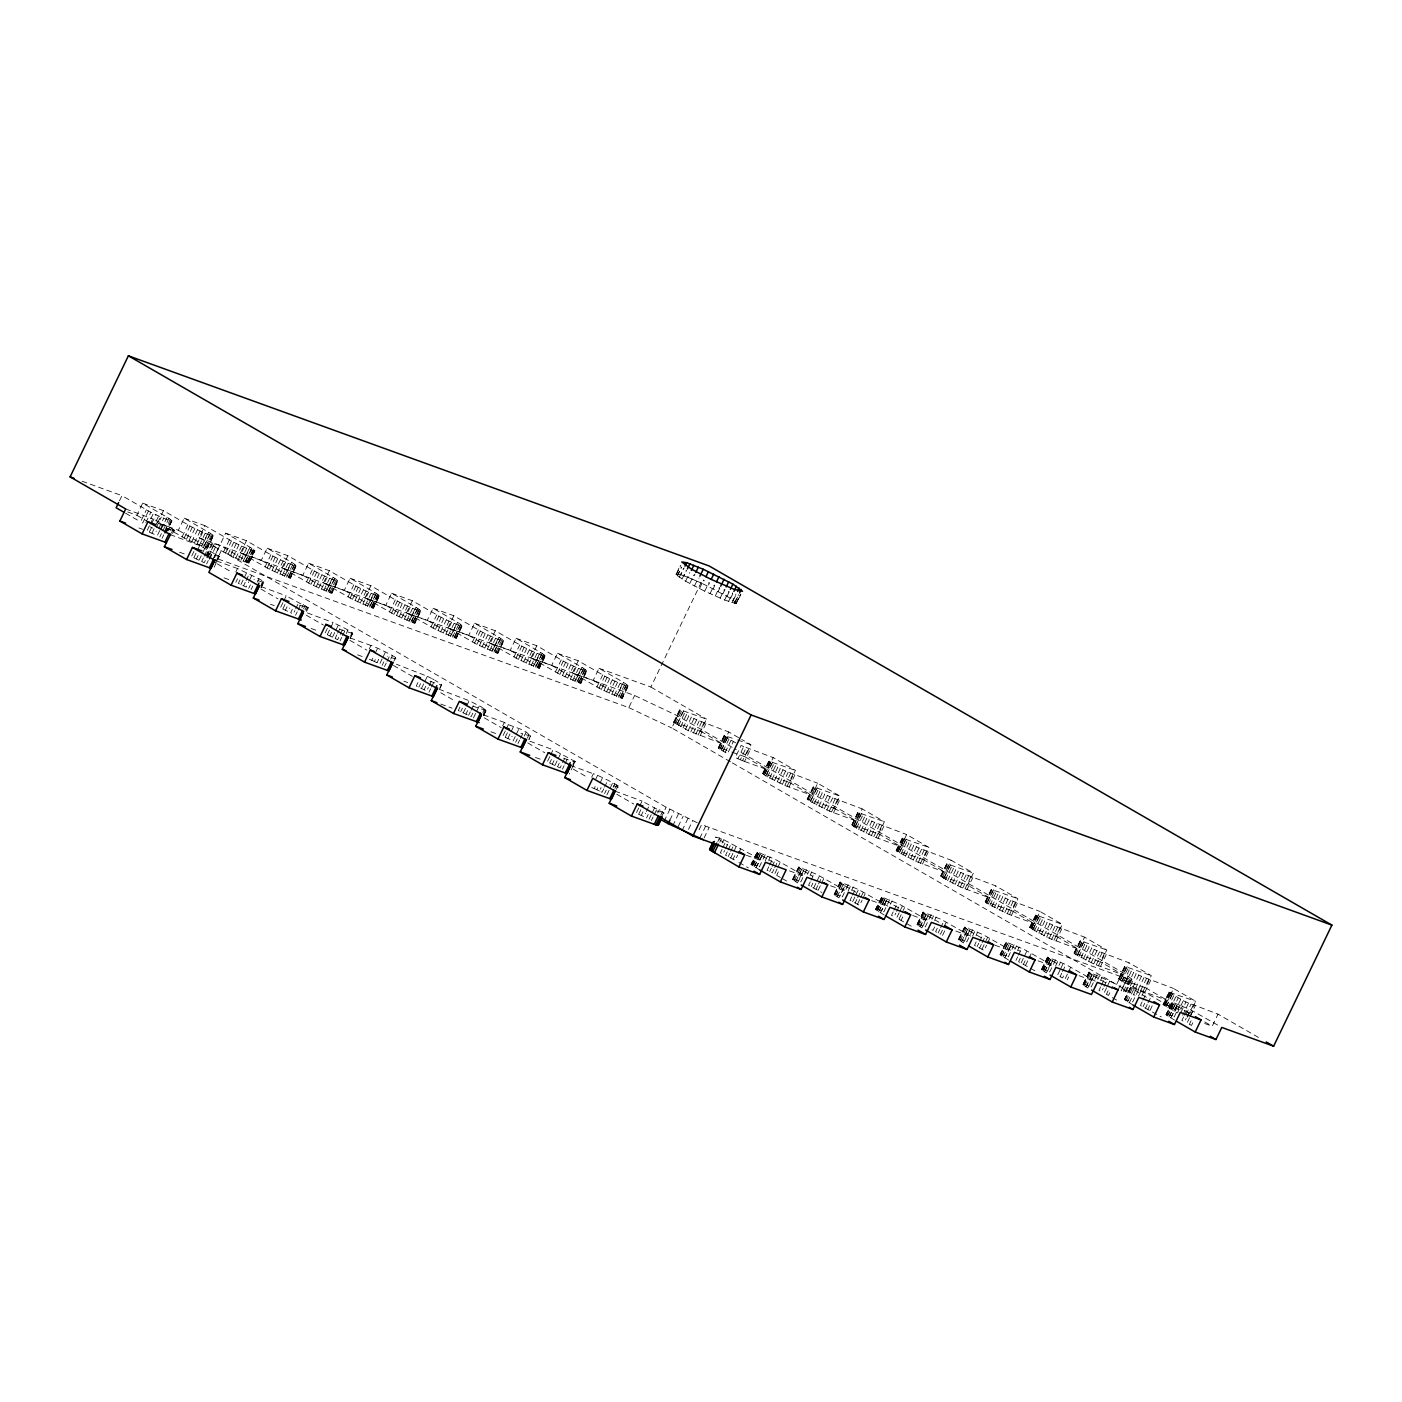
<?xml version="1.0" encoding="UTF-8"?>
<svg xmlns="http://www.w3.org/2000/svg" width="1402" height="1402" viewBox="0 0 1402 1402"><rect width="100%" height="100%" fill="white"/><g stroke="black" fill="none" stroke-linecap="round" stroke-linejoin="round"><path stroke-width="0.75" stroke-dasharray="5 3.75" d="M119.45 500.829L121.956 495.642L146.421 509.75C147.648 511.274 183.89 528.063 167.153 517.268L142.689 503.16L136.87 515.27L127.442 511.853M148.507 510.924L142.689 523.034L140.586 521.859L146.421 509.75M145.861 522.56L150.855 512.186M150.873 518.652L153.361 513.465M149.401 525.803L146.912 530.99L154.606 534.477L156.27 531.025M150.242 524.068L152.73 518.88L155.201 519.949L174.181 530.079L173.165 534.407M151.837 523.402L155.99 514.762M149.366 532.059L151.872 526.854M156.148 521.193L158.636 516.006M151.959 533.233L154.465 528.046M155.289 526.311L157.795 521.123M157.602 522.771L163.438 510.661L187.903 524.769C189.13 526.293 225.371 543.082 208.653 532.269L184.188 518.162L178.352 530.271L157.602 522.771L186.501 539.297L206.444 547.937L207.636 547.954L213.454 535.844M156.235 527.573L161.23 517.18M158.706 528.624L163.701 518.249M159.723 530.587L157.234 535.774L159.758 537.054L161.423 533.601M160.564 528.852L163.053 523.665M160.95 529.553L167.153 517.268M163.105 530.429L168.941 518.319M164.507 531.34L170.343 519.231M162.089 538.315L163.754 534.845M164.595 533.128L167.925 526.206M164.963 532.935L171.324 519.967M165.786 533.058L171.885 520.51M166.155 532.953L171.973 520.843M168.345 530.832L170.01 527.38M171.517 532.795L173.182 529.343M172.516 533.531L174.181 530.079M182.085 536.878L187.903 524.769M184.17 538.053L189.989 525.943M186.501 539.297L192.337 527.187M189.025 540.594L194.86 528.484M191.653 541.873L197.472 529.763M194.3 543.135L200.136 531.025M697.267 822.764L666.125 807.237L199.102 537.772L204.92 525.68L229.385 539.788C230.611 541.295 266.853 558.101 250.134 547.288L225.669 533.181L213.963 557.488M196.893 544.309L202.712 532.199M193.897 551.442L191.391 556.647L204.236 562.71L205.901 559.258M199.347 545.378L205.183 533.268M193.844 557.698L196.35 552.511M197.174 550.793L199.68 545.588L219.22 556.279L213.49 568.704M201.59 546.289L207.426 534.18M207.636 547.954L202.817 544.379L208.653 532.269M196.438 558.89L198.103 555.42M203.57 547.043L209.389 534.933M204.587 545.448L210.423 533.338M199.084 560.134L201.59 554.947M202.414 553.212L204.92 548.024M205.2 547.604L211.825 534.25M206.444 547.937L212.263 535.827M206.988 547.095L212.824 534.986M207.268 548.059L213.367 535.529M201.713 561.431L203.378 557.961M204.219 556.243L207.549 549.321M205.814 555.946L211.842 543.433L216.819 544.379L634.633 695.497L677.604 715.844L736.295 749.684M206.97 555.49L212.806 543.38M206.742 557.523L210.072 550.6M207.619 557.803L213.454 545.711L211.842 543.433M208.635 555.805L214.471 543.696M206.585 563.972L208.25 560.502M209.073 558.767L212.403 551.862M209.599 559.223L216.819 544.379M212.245 560.905L218.064 548.795L213.454 545.711M214.594 557.54L216.258 554.088M216.995 559.188L218.659 555.735M215.47 562.815L221.288 550.706L218.064 548.795M217.275 560.169L219.22 556.279M229.385 539.788L223.566 551.897L238.375 559.328L249.118 562.973L254.936 550.863M225.652 553.054L231.47 540.944M227.983 554.316L233.819 542.206M230.506 555.595L236.342 543.485M233.135 556.892L238.953 544.782M235.781 558.136L241.617 546.044M240.583 552.791L246.401 540.681L270.866 554.789C272.111 556.314 308.335 573.103 291.616 562.307L267.151 548.182L261.315 560.292L240.583 552.791L269.464 569.317L289.408 577.957L290.6 577.975L296.33 565.549M238.375 559.328L244.211 547.218M240.829 560.379L246.664 548.27M235.816 571.981L237.481 568.511L260.754 579.745L263.786 582.251L261.298 587.438M243.089 561.308L248.908 549.198M249.118 562.973L244.298 559.398L250.134 547.288M245.052 562.062L250.87 549.952M246.069 560.45L251.904 548.34M235.869 582.286L237.534 578.833M246.682 562.605L252.518 550.495M247.488 561.361L253.306 549.251M247.926 562.956L253.762 550.846M240.005 579.902L238.34 583.355L246.191 587.087L248.697 581.883M248.469 562.097L254.305 549.987M248.75 563.078L254.849 550.53M240.934 584.529L243.422 579.341M244.263 577.624L246.752 572.419M243.58 585.791L245.245 582.321M246.069 580.603L249.398 573.681M249.521 580.165L252.027 574.978M248.715 588.367L250.38 584.914M251.063 589.611L252.728 586.159M257.32 582.145L258.984 578.675M265.048 566.899L270.866 554.789M267.134 568.073L272.952 555.963M260.93 585.703L262.595 582.233L263.786 582.251M261.491 584.844L263.155 581.392M269.464 569.317L275.3 557.207M260.93 587.543L263.699 581.918M271.988 570.614L277.824 558.504M274.617 571.893L280.453 559.801M277.263 573.155L283.099 561.045M282.065 567.81L287.883 555.7L312.348 569.808C313.592 571.333 349.817 588.121 333.098 577.309L308.633 563.201L302.797 575.311L282.065 567.81L310.964 584.336L330.89 592.976L332.081 592.993L337.917 580.884M279.857 574.329L285.693 562.22M282.31 575.398L288.146 563.289M284.571 576.327L290.389 564.217M290.6 577.975L285.78 574.399L291.616 562.307M286.534 577.063L293.386 563.359M288.164 577.624L293.999 565.514M288.97 576.38L294.788 564.27M289.408 577.957L295.787 565.006M290.232 578.08L296.05 565.97M282.853 602.755L280.365 607.942L288.058 611.447L289.723 607.977M283.695 601.02L286.183 595.832L308.282 607.907L296.611 604.244M282.818 609.011L285.307 603.824M285.412 610.185L287.077 606.733M292.352 609.274L290.687 612.727L293.211 614.023L294.876 610.571M306.53 581.918L312.348 569.808M295.699 608.836L299.029 601.914M308.615 583.092L314.451 570.982M295.542 615.268L297.206 611.815M298.048 610.08L301.377 603.158M310.964 584.336L316.782 572.226M301.798 607.785L303.463 604.332M313.47 585.615L319.305 573.523M303.568 608.854L305.233 605.384M304.97 609.765L306.635 606.295M316.098 586.912L321.934 574.802M305.969 610.501L307.634 607.031M306.617 611.36L308.177 607.574M318.745 588.174L324.581 576.064M323.547 582.811L329.365 570.702L353.83 584.809C355.074 586.334 391.298 603.123 374.579 592.327L350.114 578.22L344.279 590.33L323.547 582.811L352.445 599.337L372.371 607.995L373.563 607.995L379.399 595.903M321.338 589.348L327.174 577.238M323.809 590.417L329.628 578.307M326.053 591.329L331.871 579.219M332.081 592.993L327.262 589.418L333.098 577.309M328.015 592.082L333.851 579.972M329.049 590.47L334.868 578.36M329.645 592.625L336.27 579.271M330.89 592.976L337.269 580.007M331.713 593.099L337.812 580.551M327.332 628.411L324.843 633.599L337.689 639.68L339.354 636.21M327.297 634.668L329.803 629.48M330.627 627.745L333.133 622.558L345.856 628.815L352.656 633.231L350.255 638.751M348.011 596.919L353.83 584.809M329.891 635.842L331.555 632.39M350.097 598.093L355.933 585.983M332.537 637.086L335.043 631.899M335.867 630.181L338.373 624.994M352.445 599.337L358.264 587.245M335.166 638.383L336.83 634.931M337.654 633.196L340.984 626.273M354.969 600.634L360.787 588.525M340.178 634.493L343.508 627.57M357.58 601.931L363.416 589.821M340.02 640.924L341.685 637.472M342.526 635.737L345.856 628.815M360.226 603.175L366.062 591.066M346.276 633.441L347.941 629.989M365.028 597.83L370.864 585.721L395.329 599.828C396.556 601.353 432.78 618.142 416.061 607.329L391.596 593.221L385.778 605.331L365.028 597.83L393.927 614.356L413.87 622.996L415.045 623.014L420.88 610.904M362.82 604.35L368.656 592.24M350.447 636.158L352.112 632.688M365.291 605.419L371.109 593.309M350.167 638.418L352.656 633.231M367.534 606.347L373.353 594.238M373.563 607.995L368.761 604.437L374.579 592.327M369.497 607.084L375.333 594.991M370.531 605.489L376.349 593.379M371.127 607.644L376.963 595.535M371.933 606.4L377.751 594.29M372.371 607.995L378.207 595.885M372.932 607.136L378.75 595.026M373.195 608.1L379.294 595.57M369.269 648.933L370.934 645.481C374.422 646.024 415.693 666.476 387.478 656.241M389.493 611.938L395.329 599.828M391.579 613.112L397.414 601.002M369.322 659.255L371.775 660.324L374.281 655.137M375.105 653.402L377.611 648.215M393.927 614.356L399.745 602.247M371.775 660.324L374.369 661.499L376.034 658.029M396.451 615.653L402.269 603.543M382.15 658.852L379.644 664.04L377.015 662.743L378.68 659.29M399.062 616.933L404.898 604.823M382.974 657.117L385.48 651.93M401.726 618.194L407.544 606.085M406.51 612.832L412.346 600.739L436.811 614.847C438.037 616.354 474.279 633.161 457.543 622.348L433.078 608.24L427.26 620.35L406.51 612.832L435.409 629.375L455.352 638.015L456.526 638.033L462.274 625.59M382.168 665.337L383.833 661.867M404.302 619.369L410.138 607.259M384.516 666.581L386.181 663.111M387.005 661.393L390.334 654.471M406.773 620.438L412.591 608.328M390.755 659.098L392.42 655.645M409.016 621.349L414.852 609.239M415.045 623.014L410.243 619.439L416.061 607.329M410.979 622.102L416.815 609.993M412.013 620.508L417.831 608.398M393.944 661.061L395.609 657.608M412.626 622.663L418.444 610.553M413.415 621.401L419.233 609.309M413.87 622.996L420.232 610.045M414.677 623.119L420.793 610.571M430.975 626.957L436.811 614.847M433.06 628.114L438.896 616.004M435.409 629.375L441.227 617.266M437.932 630.655L443.751 618.545M440.561 631.952L446.379 619.842M417.936 682.511L416.271 685.964L426.646 690.976L428.311 687.523M443.207 633.196L449.026 621.086M418.865 687.155L420.53 683.685M447.992 627.851L453.827 615.741L478.292 629.848C479.519 631.373 515.761 648.162 499.024 637.367L474.559 623.242L468.741 635.351L447.992 627.851L476.89 644.377L496.834 653.017L498.025 653.034L503.844 640.924M445.801 634.387L451.619 622.278M421.511 688.4L424 683.212M424.841 681.477L427.33 676.29L396.398 664.25M448.254 635.439L454.073 623.329M424.123 689.696L425.787 686.226M450.498 636.368L456.333 624.258M456.526 638.033L451.724 634.458L457.543 622.348M429.152 685.788L432.482 678.866L427.33 676.29M452.478 637.121L459.313 623.399M454.108 637.665L459.926 625.555M454.896 636.42L460.732 624.311M428.994 692.237L430.659 688.768M431.483 687.05L434.813 680.128L432.482 678.866M455.352 638.015L461.714 625.047M456.158 638.138L461.994 626.028M439.685 688.435L441.63 684.544L434.813 680.128M440.053 688.329L441.63 684.544M472.456 641.958L478.292 629.848M474.542 643.132L480.378 631.023M476.89 644.377L482.726 632.267M479.414 645.674L485.232 633.564M482.043 646.953L487.861 634.861M484.689 648.215L490.507 636.105M489.473 642.87L495.309 630.76L519.774 644.867C521.001 646.392 557.242 663.181 540.506 652.368L516.041 638.26L510.223 650.37L489.473 642.87L518.372 659.396L538.315 668.035L539.507 668.053L545.325 655.943M487.283 649.389L493.101 637.279M459.961 707.099L458.296 710.551L471.142 716.632L472.807 713.18M489.736 650.458L495.554 638.348M460.75 711.62L462.415 708.168M491.979 651.369L497.815 639.277M498.025 653.034L493.206 649.459L499.024 637.367M463.343 712.794L465.832 707.607M466.673 705.889L469.162 700.702L481.394 706.941L486.196 710.516L483.708 715.703M493.96 652.123L499.778 640.013M494.976 650.528L500.812 638.418M465.99 714.056L467.655 710.604M495.589 652.684L502.214 639.33M496.834 653.017L503.195 640.066M497.64 653.139L503.756 640.609M468.618 715.353L470.283 711.883M471.107 710.148L474.437 703.243M473.473 717.877L475.979 712.689M476.803 710.972L479.309 705.784M482.901 712.374L484.566 708.921M483.357 713.968L485.565 709.657M483.339 715.809L486.108 710.183M513.938 656.977L519.774 644.867M516.041 658.134L521.859 646.042M518.372 659.396L524.208 647.286M520.896 660.675L526.714 648.565M523.524 661.972L529.343 649.862M526.171 663.234L531.989 651.124M530.955 657.871L536.791 645.761L561.256 659.869C562.482 661.393 598.724 678.182 582.005 667.387L557.54 653.279L551.705 665.372L530.955 657.871L559.854 674.397L579.797 683.054L580.989 683.054L586.807 670.962M528.764 664.408L534.583 652.298M531.218 665.459L537.054 653.367M502.722 725.885L504.387 722.433C510.416 727.27 533.321 729.794 529.027 739.625M533.461 666.388L539.297 654.278M539.507 668.053L534.688 664.478L540.506 652.368M535.441 667.142L541.26 655.032M536.458 665.529L542.294 653.42M505.263 731.02L502.775 736.208L510.468 739.713L512.133 736.243M506.104 729.285L508.593 724.098M537.071 667.685L542.889 655.593M537.86 666.441L543.696 654.331M538.315 668.035L544.134 655.926M505.228 737.277L507.734 732.089M538.859 667.177L544.677 655.067M539.139 668.158L545.238 655.61M507.822 738.451L510.328 733.264M511.152 731.529L513.658 726.341M513.097 740.992L515.585 735.805M516.427 734.087L518.915 728.882M515.621 742.289L517.285 738.836M517.951 743.533L519.616 740.081M520.457 738.346L523.787 731.423M524.208 736.068L525.873 732.598M555.42 671.979L561.256 659.869M557.523 673.153L563.341 661.043M527.38 738.03L529.045 734.56M559.854 674.397L565.689 662.287M528.922 739.31L530.587 735.84M562.377 675.694L568.213 663.584M565.006 676.991L570.824 664.881M567.652 678.235L573.471 666.125M572.454 672.89L578.272 660.78L602.737 674.888C603.964 676.412 640.206 693.201 623.487 682.388L599.022 668.281L593.186 680.391L572.454 672.89L601.335 689.416L621.279 698.056L622.47 698.073L628.289 685.964M570.246 679.409L576.064 667.299M572.699 680.478L578.535 668.368M574.943 681.407L580.778 669.297M580.989 683.054L576.169 679.497L582.005 667.387M576.923 682.143L582.741 670.033M577.939 680.548L583.775 668.439M578.553 682.704L584.371 670.594M579.341 681.46L585.177 669.35M579.797 683.054L586.176 670.086M580.621 683.16L586.719 670.629M549.759 756.677L547.253 761.864L560.099 767.945L561.764 764.476M550.583 754.942L553.089 749.755L575.083 761.496L569.335 773.939M549.707 762.933L551.372 759.463M552.3 764.108L553.965 760.655M554.947 765.369L557.453 760.164M558.276 758.447L560.782 753.26M557.575 766.649L559.24 763.196M596.919 686.998L602.737 674.888M562.605 762.758L565.935 755.836M599.005 688.172L604.823 676.062M562.447 769.19L564.112 765.737M564.936 764.002L568.266 757.08M601.335 689.416L607.171 677.306M603.859 690.713L609.695 678.603M606.488 691.992L612.306 679.882M572.857 764.423L574.522 760.953M573.138 765.387L575.083 761.496M609.134 693.254L614.97 681.144M611.728 694.428L617.563 682.318M614.181 695.497L620.017 683.387M616.442 696.408L622.26 684.299M622.47 698.073L617.651 694.498L623.487 682.388M740.852 594.728L735.945 603.579L724.624 600.038L704.715 591.206L685.578 581.217L676.132 574.732L680.11 565.427M676.132 574.732L680.846 565.216M618.405 697.162L625.257 683.457M677.236 575.801L681.39 567.162M675.939 574.066L678.323 574.101L681.652 567.179M620.034 697.723L625.87 685.613M620.823 696.461L626.659 684.369M679.216 577.273L683.37 568.634M621.279 698.056L627.658 685.105M678.323 574.101L680.811 574.785L684.141 567.863M622.102 698.178L628.201 685.631M682.02 579.096L686.191 570.456M680.811 574.785L684.071 575.889L686.577 570.702M685.578 581.217L689.731 572.559M591.679 777.199L593.344 773.746C596.849 774.29 638.12 794.741 609.888 784.507M684.071 575.889L688.014 577.396L689.679 573.926M218.064 558.977L628.797 707.607L634.633 695.497M689.749 583.547L693.92 574.908M595.903 778.864L597.567 775.411M688.014 577.396L692.5 579.236L695.006 574.049M591.732 787.521L594.203 788.59L595.868 785.12M694.428 586.054L697.758 579.131M594.203 788.59L596.796 789.764L599.285 784.577M600.126 782.842L602.615 777.654M692.5 579.236L697.425 581.357L699.09 577.904M603.719 788.853L602.054 792.305L599.443 791.008L601.107 787.556M599.022 668.281L650.878 687.05L702.56 579.639M699.475 588.63L703.629 579.99M604.56 787.118L607.89 780.195M697.425 581.357L702.612 583.723L704.277 580.253M604.577 793.602L606.242 790.132M606.926 794.846L609.414 789.659M610.256 787.924L612.744 782.737M704.715 591.206L708.886 582.566M736.681 603.368L730.6 598.339L707.905 586.229L709.57 582.759M613.182 787.363L614.847 783.911M614.952 788.415L616.617 784.962M710.025 593.712L714.179 585.072M616.354 789.326L618.019 785.874M713.162 588.805L714.827 585.353M715.213 596.078L719.366 587.42M718.192 591.381L719.857 587.929M720.12 598.198L724.273 589.559M722.871 593.887L725.377 588.7M724.624 600.038L728.777 591.399M727.06 596.218L729.548 591.031M728.549 601.546L732.72 592.888M730.6 598.339L733.106 593.151M673.766 722.048L679.584 709.955L680.776 709.955L706.468 719.121L700.649 731.231L673.766 722.048L688.154 730.635L722.889 744.041L728.707 731.949L739.835 738.363M673.854 722.38L679.97 709.85M731.826 602.65L735.98 594.01M730.46 761.794L671.786 727.953L677.604 715.844M733.404 600.161L736.733 593.239M674.415 722.924L680.776 709.955M675.396 723.66L682.02 710.306M734.315 603.333L738.468 594.693M735.402 601.633L738.731 594.711M676.798 724.571L682.634 712.461L679.584 709.955M677.832 722.959L683.65 710.867M735.945 603.579L740.116 594.939M736.506 602.72L740.659 594.062M638.716 807.99L636.228 813.178L643.921 816.665L645.586 813.213M639.557 806.255L642.046 801.068L664.127 813.125L656.276 810.847M678.586 725.623L684.404 713.513L682.634 712.461M638.681 814.229L641.17 809.042M680.671 726.797L686.489 714.687L684.404 713.513M683.002 728.041L688.838 715.931L686.489 714.687M641.275 815.421L642.94 811.951M685.525 729.338L691.361 717.228L688.838 715.931M646.41 811.478L649.739 804.555M688.154 730.635L693.99 718.525L691.361 717.228M646.55 817.962L648.215 814.492M649.073 819.241L651.562 814.054M652.403 812.336L654.892 807.149M690.8 731.879L696.636 719.769L728.707 731.949M693.394 733.053L699.23 720.943M651.404 820.503L653.069 817.033M653.91 815.316L657.24 808.393M657.661 813.02L659.326 809.567M695.848 734.122L701.683 722.012M698.108 735.051L703.927 722.941M660.833 814.983L662.498 811.53M700.071 735.787L705.907 723.677M661.131 817.611L666.125 807.237M664.022 821.449L669.858 809.34M669.841 820.223L674.012 811.565M672.645 825.988L678.48 813.879M678.165 826.584L683.16 816.209M724.08 735.594L733.316 741.588L727.498 753.698L718.332 748.037L724.08 735.594L735.752 739.257M718.332 748.037L724.448 735.489M718.893 748.58L725.272 735.612M719.892 749.316L725.71 737.207M718.613 747.599L720.681 748.072L726.516 735.962M682.091 830.615L687.926 818.505M721.294 750.228L727.112 738.118M720.681 748.072L722.31 748.615L728.146 736.506M723.064 751.279L728.882 739.169M725.149 752.453L730.985 740.344M688.505 829.353L692.658 820.713M699.107 829.809L701.596 824.621L1123.931 977.685L1132.097 979.244L1122.441 972.375L738.188 750.771M699.756 838.343L705.592 826.234M743.708 746.6L741.115 745.426L735.279 757.536L737.873 758.71L743.708 746.6L773.203 757.588L795.442 770.417L789.606 782.526L762.723 773.361L765.772 775.884L784.822 785.435L811.846 795.355L817.681 783.245L839.921 796.073L834.102 808.183L807.219 799.017L808.849 800.612L829.301 811.075L856.342 821.011L862.16 808.901L884.399 821.73L878.581 833.84L851.697 824.674L853.327 826.269L873.779 836.731L900.82 846.668L906.638 834.558L928.895 847.386L923.059 859.496L896.176 850.313L896.824 851.189L915.804 861.319L945.298 872.324L951.134 860.215L973.374 873.043L967.538 885.135L940.654 875.97L941.303 876.846L960.3 886.975L989.777 897.963L967.538 885.135M737.873 758.71L740.344 759.779L746.162 747.669M704.102 837.958L709.097 827.566M740.344 759.779L742.587 760.69L748.405 748.598M731.826 752.068L745.128 756.87L750.964 744.76L741.693 739.432M742.587 760.69L744.55 761.444L750.385 749.334M717.842 841.48L719.506 838.028L723.712 839.693L761.689 860.127M719.804 842.234L721.469 838.782M722.048 843.163L723.712 839.693M722.012 849.402L720.348 852.872L722.941 854.046L724.606 850.593M722.836 847.684L726.166 840.762M725.43 848.858L728.76 841.936M762.723 773.361L768.927 761.146L795.442 770.417M762.828 773.694L768.927 761.146M763.371 774.237L769.207 762.127L768.559 761.251M763.915 773.378L769.751 761.268M727.252 851.838L725.588 855.308L735.156 860.302L737.662 855.115M728.094 850.103L731.423 843.198M764.37 774.973L770.189 762.863L769.207 762.127M765.159 773.711L770.995 761.619M744.55 761.444L767.367 769.698L773.203 757.588M765.772 775.884L771.591 763.775L770.189 762.863M766.789 774.272L772.625 762.162M728.216 856.587L729.881 853.135M730.705 851.4L734.035 844.477M767.542 776.936L773.378 764.826L771.591 763.775M730.74 857.884L733.228 852.696M734.07 850.961L736.558 845.774M769.628 778.11L775.464 766L773.378 764.826M733.071 859.128L734.736 855.676M771.976 779.354L777.795 767.245L775.464 766M738.486 853.38L740.992 848.192M774.5 780.651L780.318 768.541L777.795 767.245M777.129 781.93L782.947 769.821L780.318 768.541M779.775 783.192L785.593 771.082L817.681 783.245M782.369 784.366L788.187 772.257M784.822 785.435L790.64 773.326M787.065 786.347L792.901 774.237M759.674 869.976L751.086 864.228L757.29 852.013L775.516 859.496L805.063 876.232M751.174 864.561L757.29 852.013M751.735 865.104L757.553 852.994L756.922 852.118M789.046 787.1L794.864 774.991M751.086 864.228L752.278 864.245L758.096 852.136M752.734 865.84L758.552 853.73L757.553 852.994M752.278 864.245L753.522 864.596L759.341 852.486M754.136 866.751L759.954 854.642L758.552 853.73M753.522 864.596L755.152 865.139L760.988 853.029M755.906 867.803L761.724 855.693L759.954 854.642M755.152 865.139L757.133 865.893L762.951 853.783M765.194 854.712L759.376 866.822L757.133 865.893M765.159 860.968L767.665 855.781M768.576 860.407L770.241 856.955M768.734 866.857L767.069 870.309L772.222 872.885L773.886 869.433M769.575 865.122L772.905 858.199M769.698 871.606L771.363 868.136M772.187 866.418L775.516 859.496M807.219 799.017L813.405 786.802L839.921 796.073M807.307 799.35L813.405 786.802M774.71 867.698L778.04 860.775M807.85 799.876L814.229 786.925M808.849 800.612L815.473 787.258M777.058 868.96L774.552 874.147L780.406 877.477M777.882 867.225L780.388 862.037M810.251 801.523L816.087 789.431L813.037 786.908M811.285 799.929L817.103 787.819M776.638 875.304L778.303 871.851M812.021 802.592L817.857 790.483L816.087 789.431M814.124 803.749L819.942 791.657L817.857 790.483M816.455 805.011L822.291 792.901L819.942 791.657M818.978 806.29L824.797 794.18L822.291 792.901M821.607 807.587L827.425 795.477L824.797 794.18M824.253 808.849L830.072 796.739L862.16 808.901M798.404 867.137L803.223 870.712L797.387 882.822L792.568 879.247L798.772 867.032L816.998 874.497L844.652 890.147M792.673 879.58L798.772 867.032M826.847 810.023L832.665 797.913M793.217 880.106L799.596 867.155M794.215 880.842L800.84 867.487M829.301 811.075L835.136 798.982M795.617 881.753L801.436 869.661M792.568 879.247L796.634 880.158L802.47 868.048M796.634 880.158L798.614 880.912L804.433 868.802M831.544 812.003L837.38 799.894M833.524 812.757L839.342 800.647M806.676 869.713L800.857 881.823L798.614 880.912M807.482 874.252L809.147 870.782M810.076 875.426L811.74 871.956M810.216 881.858L808.551 885.328L821.887 892.496M811.057 880.141L814.387 873.218M811.18 886.607L812.845 883.155M813.703 887.904L816.192 882.717M817.033 880.982L819.522 875.794M816.034 889.148L817.699 885.696M818.54 883.961L821.87 877.039M818.137 890.323L820.626 885.135M821.467 883.4L823.955 878.213M851.785 824.989L857.901 812.459L884.399 821.73M852.065 824.569L857.901 812.459M852.346 825.533L858.707 812.582M853.327 826.269L859.163 814.159L857.516 812.564M854.133 825.024L859.952 812.915M854.729 827.18L860.565 815.07L859.163 814.159M855.763 825.585L861.582 813.475M856.517 828.249L862.335 816.139L860.565 815.07M858.602 829.406L864.421 817.296L862.335 816.139M860.933 830.667L866.769 818.558L864.421 817.296M863.457 831.947L869.293 819.837L866.769 818.558M839.886 882.156L844.705 885.713L838.869 897.823L834.155 894.581L840.254 882.051L858.497 889.516L888.027 906.253M834.155 894.581L840.254 882.051M834.698 895.124L841.077 882.156M835.697 895.86L841.515 883.751M834.418 894.143L836.486 894.616L842.322 882.506M866.085 833.244L871.921 821.134L869.293 819.837M837.099 896.772L843.951 883.067M868.732 834.488L874.568 822.378L906.638 834.558M836.486 894.616L840.096 895.913L845.914 883.803M871.325 835.68L877.161 823.57M848.157 884.732L842.339 896.842L840.096 895.913M873.779 836.731L879.615 824.621M848.122 890.989L850.628 885.801M876.04 837.66L881.858 825.55M851.557 890.428L853.222 886.975M878.002 838.414L883.838 826.304M851.697 896.877L850.033 900.329L859.619 905.341L862.107 900.154M852.539 895.142L855.868 888.22M852.661 901.626L855.167 896.439M855.991 894.704L858.497 889.516M855.185 902.923L856.85 899.453M857.673 897.718L861.003 890.813M857.516 904.167L860.022 898.98M860.846 897.245L863.352 892.058M862.949 898.419L865.437 893.232M896.176 850.313L902.38 838.116L928.895 847.386M896.264 850.646L902.38 838.116M896.824 851.189L902.643 839.079L902.012 838.221M897.368 850.331L903.203 838.221M897.823 851.925L903.642 839.816L902.643 839.079M898.612 850.681L904.448 838.571M899.225 852.837L905.044 840.727L903.642 839.816M900.242 851.242L906.078 839.132M900.995 853.888L906.814 841.778L905.044 840.727M884.119 915.015L875.549 909.267L881.735 897.052L899.979 904.535L929.508 921.254M875.637 909.6L881.735 897.052M876.18 910.143L882.016 898.034L881.367 897.157M875.549 909.267L876.723 909.285L882.559 897.175M903.081 855.062L908.917 842.952L906.814 841.778M877.179 910.879L882.997 898.77L882.016 898.034M876.723 909.285L877.967 909.618L883.803 897.525M878.581 911.791L884.417 899.681L882.997 898.77M905.429 856.307L911.247 844.214L908.917 842.952M877.967 909.618L879.597 910.178L885.433 898.069M880.351 912.842L886.187 900.732L884.417 899.681M879.597 910.178L881.578 910.932L887.396 898.822M907.935 857.603L913.771 845.494L911.247 844.214M889.657 899.751L883.821 911.843L881.578 910.932M910.564 858.9L916.4 846.79L913.771 845.494M890.445 904.272L892.11 900.803M913.21 860.145L919.046 848.035L951.134 860.215M915.804 861.319L921.64 849.209M893.179 911.878L891.514 915.348L894.143 916.645L895.808 913.175M894.02 910.161L897.35 903.238M918.275 862.388L924.093 850.278M896.649 911.44L899.979 904.535M920.518 863.317L926.336 851.207M899.173 912.737L896.667 917.924L912.387 926.862M899.996 911.002L902.502 905.815M922.481 864.053L928.317 851.96M899.015 919.169L901.504 913.981M902.345 912.264L904.833 907.076M901.1 920.343L902.765 916.89M922.849 912.176L927.668 915.751L921.833 927.861L917.031 924.286L923.217 912.071L941.461 919.537L970.99 936.273M917.118 924.601L923.217 912.071M940.654 875.97L946.858 863.755L973.374 873.043M940.76 876.303L946.858 863.755M917.662 925.145L923.497 913.035M917.031 924.286L918.205 924.304L924.041 912.194M941.303 876.846L947.682 863.877M918.661 925.881L925.285 912.527M942.302 877.582L948.926 864.228M920.062 926.792L925.898 914.682M918.205 924.304L921.096 925.197L926.915 913.088M943.704 878.493L949.522 866.383L946.49 863.86M944.72 876.881L950.556 864.771M921.096 925.197L923.059 925.933L928.878 913.841M945.474 879.545L951.31 867.435L949.522 866.383M931.138 914.752L925.302 926.862L923.059 925.933M947.559 880.719L953.395 868.609L951.31 867.435M931.927 919.274L933.592 915.821M949.908 881.963L955.726 869.853L953.395 868.609M934.521 920.448L936.186 916.996M952.431 883.26L958.249 871.15L955.726 869.853M934.678 926.897L933.013 930.35L930.35 929.105M955.042 884.539L960.878 872.447L958.249 871.15M937.29 928.194L935.625 931.647L940.497 934.188L942.985 929M957.706 885.801L963.524 873.691L995.613 885.854L1017.852 898.682L1012.034 910.792L985.15 901.626L986.78 903.238L1007.232 913.701L1034.273 923.62L1040.091 911.51L1062.33 924.339L1056.512 936.448L1029.629 927.283L1030.277 928.142L1049.257 938.288L1078.751 949.277L1084.57 937.167L1106.826 949.995L1100.991 962.105L1074.107 952.939L1074.756 953.798L1093.735 963.945L1123.23 974.933L1100.991 962.105M938.148 932.943L939.813 929.473M940.654 927.756L943.984 920.834M960.3 886.975L966.118 874.866M943.826 927.265L946.315 922.078M962.753 888.044L968.572 875.935M942.582 935.362L945.071 930.174M964.997 888.956L970.832 876.863M966.959 889.709L972.795 877.599M964.331 927.178L969.15 930.753L963.314 942.863L958.512 939.287L964.699 927.072L982.942 934.556L1010.597 950.206M958.6 939.62L964.699 927.072M959.143 940.164L965.522 927.195M960.142 940.9L966.767 927.546M961.544 941.811L967.38 929.701M958.512 939.287L962.578 940.199L968.396 928.089M962.578 940.199L964.541 940.952L970.377 928.843M985.238 901.959L991.337 889.411L1017.852 898.682M985.518 901.521L991.337 889.411M972.62 929.771L966.784 941.881L964.541 940.952M985.781 902.502L992.16 889.534M986.78 903.238L992.616 891.129L990.969 889.516M987.569 901.994L995.613 885.854M972.585 936.028L975.073 930.84M988.182 904.15L995.034 890.428M989.952 905.201L995.788 893.092L992.616 891.129M976.002 935.467L977.667 932.015M992.055 906.375L997.873 894.266L995.788 893.092M976.16 941.916L974.495 945.369L984.064 950.363L986.552 945.176M994.386 907.62L1000.222 895.51L997.873 894.266M977.106 946.665L978.771 943.196M979.612 941.478L982.942 934.556M996.91 908.917L1002.728 896.807L1000.222 895.51M979.63 947.945L981.295 944.492M982.136 942.757L985.466 935.835M999.538 910.196L1005.357 898.086L1002.728 896.807M981.978 949.207L984.467 944.019M985.308 942.284L987.797 937.097M1002.185 911.458L1008.003 899.348L1040.091 911.51M987.394 943.458L989.882 938.271M1004.778 912.632L1010.597 900.522M1007.232 913.701L1013.068 901.591M1009.475 914.612L1015.311 902.502M1011.455 915.366L1017.274 903.256M1008.564 960.055L1000.082 954.639L1006.18 942.091L1024.424 949.557L1053.953 966.293M1000.082 954.639L1006.18 942.091M1000.642 955.165L1007.004 942.214M1001.624 955.901L1007.46 943.809L1005.812 942.197M1000.362 954.201L1002.43 954.657L1008.248 942.547M1003.026 956.812L1009.878 943.108M1004.813 957.881L1010.632 945.772L1007.46 943.809M1002.43 954.657L1006.023 955.971L1011.858 943.861M1014.102 944.773L1008.266 956.883L1006.023 955.971M1014.89 949.294L1016.555 945.842M1017.484 950.486L1019.149 947.016M1029.629 927.283L1035.815 915.068L1062.33 924.339M1029.716 927.616L1035.815 915.068M1030.277 928.142L1036.096 916.049L1035.447 915.173M1030.821 927.3L1036.639 915.191M1015.977 960.388L1017.642 956.918M1018.465 955.2L1021.795 948.278M1031.259 928.895L1037.094 916.785L1036.096 916.049M1032.065 927.633L1037.883 915.524M1032.661 929.789L1038.496 917.697L1037.094 916.785M1033.695 928.194L1039.513 916.084M1020.27 958.214L1018.606 961.667L1034.956 970.815M1034.448 930.858L1040.266 918.748L1038.496 917.697M1021.112 962.964L1023.618 957.776M1024.441 956.041L1026.947 950.854M1036.534 932.032L1042.352 919.922L1040.266 918.748M1023.46 964.208L1025.125 960.756M1038.864 933.276L1044.7 921.167L1042.352 919.922M1025.545 965.382L1028.052 960.195M1028.875 958.46L1031.381 953.272M1041.388 934.556L1047.224 922.463L1044.7 921.167M1044.017 935.853L1049.835 923.743L1047.224 922.463M1046.663 937.114L1052.499 925.005L1084.57 937.167M1049.257 938.288L1055.093 926.179M1051.71 939.358L1057.546 927.248M1053.971 940.269L1059.789 928.159M1047.294 957.216L1052.113 960.773L1046.295 972.883L1041.476 969.308L1047.662 957.11L1065.906 964.576L1095.435 981.312M1041.563 969.641L1047.662 957.11M1055.934 941.022L1061.752 928.913M1042.124 970.184L1047.942 958.074M1041.476 969.308L1042.667 969.325L1048.486 957.216M1043.106 970.92L1048.941 958.81M1042.667 969.325L1043.912 969.676L1049.73 957.566M1044.508 971.831L1050.343 959.722M1043.912 969.676L1045.542 970.219L1051.36 958.127M1045.542 970.219L1047.504 970.973L1053.34 958.863M1055.583 959.792L1049.765 971.901L1047.504 970.973M1055.548 966.048L1058.037 960.861M1058.966 965.487L1060.631 962.035M1059.947 970.202L1057.458 975.389L1062.593 977.965L1064.258 974.513M1060.788 968.467L1063.277 963.279M1060.087 976.686L1061.752 973.233M1062.576 971.498L1065.906 964.576M1074.107 952.939L1080.311 940.724L1106.826 949.995M1074.195 953.255L1080.311 940.724M1074.756 953.798L1081.117 940.847M1075.755 954.534L1082.362 941.18M1067.448 974.039L1064.942 979.227L1067.027 980.401L1068.692 976.931M1068.271 972.305L1070.777 967.117M1077.157 955.445L1082.975 943.336L1079.943 940.83M1078.173 953.851L1084.009 941.741M1078.927 956.514L1084.745 944.405L1082.975 943.336M1081.012 957.671L1086.848 945.561L1084.745 944.405M1083.36 958.933L1089.179 946.823L1086.848 945.561M1085.867 960.212L1091.702 948.102L1089.179 946.823M1088.495 961.509L1094.331 949.399L1091.702 948.102M1091.142 962.753L1096.977 950.661L1129.066 962.823L1151.305 975.652L1145.469 987.762L1118.586 978.596L1119.234 979.455L1138.231 989.584L1167.708 1000.59L1173.544 988.48L1195.783 1001.308L1189.965 1013.418M1088.793 972.217L1093.595 975.792L1087.777 987.902L1084.587 985.939L1082.957 984.327L1089.161 972.112L1114.345 983.293L1111.839 988.48M1083.045 984.66L1089.161 972.112M1083.606 985.203L1089.424 973.093M1093.735 963.945L1099.571 951.835M1082.957 984.327L1084.149 984.344L1089.967 972.234M1084.587 985.939L1091.212 972.585M1096.206 964.997L1102.025 952.887M1086.007 986.85L1091.825 974.74M1084.149 984.344L1087.023 985.238L1092.841 973.128M1087.023 985.238L1088.986 985.992L1094.822 973.882M1098.449 965.925L1104.268 953.816M1100.412 966.679L1106.248 954.569M1097.065 974.793L1091.247 986.903L1088.986 985.992M1097.854 979.332L1099.518 975.862M1100.447 980.506L1102.112 977.036M1100.605 986.938L1098.94 990.408L1101.569 991.687L1103.234 988.235M1101.429 985.22L1104.758 978.298M1104.057 986.5L1107.387 979.595M1106.581 987.797L1104.093 992.984L1108.509 995.402L1111.015 990.215M1107.422 986.062L1109.911 980.874M1106.423 994.228L1108.088 990.776M1118.691 978.911L1124.79 966.381L1151.305 975.652M1118.954 978.491L1124.79 966.381M1116.605 984.484L1122.441 972.375M1119.234 979.455L1125.613 966.504M1120.233 980.191L1126.051 968.081L1124.422 966.486M1121.022 978.947L1129.066 962.823M1121.635 981.102L1128.487 967.398M1118.113 989.794L1125.666 974.285M1123.405 982.154L1129.241 970.044L1126.051 968.081M1126.91 978.701L1121.074 990.811L1126.051 991.757L1119.83 986.395M1122.476 988.077L1128.295 975.967M1125.491 983.328L1131.326 971.218L1129.241 970.044M1123.423 991.494L1130.275 977.369M1127.839 984.572L1133.657 972.48L1131.326 971.218M1125.105 991.81L1131.554 978.473M1126.051 991.757L1132.097 979.244M1130.362 985.869L1136.181 973.759L1133.657 972.48M1133.026 1005.076L1124.439 999.346L1130.643 987.131L1148.869 994.596L1178.416 1011.333M1124.527 999.661L1130.643 987.131M1125.087 1000.204L1131.449 987.253M1126.086 1000.94L1132.693 987.586M1132.974 987.166L1138.81 975.056L1136.181 973.759M1127.488 1001.852L1134.341 988.147M1135.638 988.41L1141.456 976.3L1173.544 988.48M1129.258 1002.903L1136.303 988.901M1138.231 989.584L1144.05 977.474M1138.547 989.812L1132.728 1001.922L1124.439 999.346M1140.685 990.653L1146.503 978.543M1138.512 996.068L1141 990.881M1142.928 991.582L1148.764 979.472M1141.929 995.508L1143.594 992.055M1144.891 992.318L1150.727 980.226M1142.087 1001.957L1140.422 1005.409L1161.294 1016.923M1142.928 1000.222L1146.258 993.317M1143.051 1006.706L1144.715 1003.254M1145.574 1008.003L1147.239 1004.533M1148.063 1002.816L1151.392 995.893M1147.905 1009.247L1149.57 1005.795M1149.991 1010.421L1152.497 1005.234M1168.9 992.125L1183.288 1000.713L1177.47 1012.822L1163.169 1004.568L1168.9 992.125L1195.783 1001.308M1163.169 1004.568L1169.268 992.02M1163.713 1005.111L1169.548 993.002M1163.082 1004.235L1164.256 1004.253L1170.092 992.143M1164.712 1005.847L1170.547 993.738M1164.256 1004.253L1165.5 1004.603L1171.336 992.493M1166.113 1006.759L1171.949 994.649M1165.5 1004.603L1167.147 1005.146L1172.966 993.037M1167.884 1007.81L1173.719 995.7M1174.508 1020.095L1166.026 1014.68L1172.125 1002.132L1190.351 1009.615L1218.005 1025.265M1166.026 1014.68L1172.125 1002.132M1166.569 1015.223L1172.948 1002.255M1169.987 1008.984L1175.805 996.875M1167.568 1015.959L1173.386 1003.85L1171.757 1002.237M1166.289 1014.242L1168.357 1014.715L1174.193 1002.605M1168.97 1016.871L1178.153 998.119M1168.357 1014.715L1169.987 1015.258L1175.822 1003.149M1170.74 1017.922L1176.558 1005.812L1173.386 1003.85M1169.987 1015.258L1171.967 1016.012L1177.785 1003.902M1174.841 1011.525L1180.659 999.416M1180.028 1004.831L1174.21 1016.941L1171.967 1016.012M1180.834 1009.352L1182.499 1005.882M1180.94 1012.332L1185.934 1001.957L1218.023 1014.137L1258.803 1037.638M1182.71 1015.241L1188.528 1003.131M1183.568 1016.976L1181.904 1020.428L1184.532 1021.725L1186.197 1018.255M1184.41 1015.241L1187.739 1008.318M1186.004 1014.575L1190.999 1004.2M1187.021 1016.538L1190.351 1009.615M1187.406 1017.239L1193.242 1005.129M1190.21 1016.257L1195.205 1005.865M1189.544 1017.817L1187.056 1023.004L1191.49 1025.423L1193.155 1021.97M1190.386 1016.082L1192.874 1010.895M1189.387 1024.266L1191.052 1020.796M1204.598 1023.478L1212.204 1026.229L1218.023 1014.137M174.829 530.937L166.961 528.659M219.308 556.594L207.636 552.931M352.761 633.564L337.286 628.517M486.196 710.516L470.739 705.486M530.692 736.173L520.913 733.193M575.17 761.829L572.735 761.461M441.35 684.965L439.282 684.509M262.595 582.233L254.025 579.271M719.506 838.028L715.441 837.117L727.778 845.02M82.07 481.219L121.956 495.642M142.689 503.16L163.438 510.661M184.188 518.162L204.92 525.68M225.669 533.181L246.401 540.681M267.151 548.182L287.883 555.7M308.633 563.201L329.365 570.702M350.114 578.22L370.864 585.721M391.596 593.221L412.346 600.739M433.078 608.24L453.827 615.741M474.559 623.242L495.309 630.76M516.041 638.26L536.791 645.761M557.54 653.279L578.272 660.78M125.707 508.944L152.73 518.88M199.102 537.772L219.834 545.29L244.298 559.398M170.185 534.6L199.68 545.588M737.645 739.958L750.964 744.76M138.886 527.941L142.689 529.308M216.574 560.94L237.481 568.511M179.561 552.213L185.274 554.281M722.31 748.615L729.916 751.367M261.052 586.597L286.183 595.832M224.057 577.869L229.753 579.937M307.441 612.937L333.133 622.558M270.428 604.209L274.231 605.594M350.027 637.91L370.934 645.481M311.121 628.482L318.727 631.233M357.492 654.822L363.206 656.89M430.046 681.197L435.759 683.265M438.984 689.206L469.162 700.702M403.881 681.179L407.684 682.546M483.462 714.862L504.387 722.433M440.754 704.067L452.163 708.203M529.851 741.202L553.089 749.755M490.945 731.791L498.551 734.543M563.499 758.167L571.105 760.918M570.526 765.492L593.344 773.746M535.424 757.448L541.137 759.498M615.022 791.131L642.046 801.068M1167.147 1005.146L1178.556 1009.282M746.407 855.29L762.828 861.231M789.519 870.887L803.907 876.092M830.597 885.766L844.968 890.953M871.676 900.627L886.046 905.815M912.755 915.488L929.176 921.429M955.866 931.086L968.186 935.555M994.894 945.211L1011.315 951.152M1038.023 960.808L1052.394 966.013M1079.084 975.687L1095.523 981.628M702.612 583.723L707.905 586.229M693.99 718.525L696.636 719.769M782.947 769.821L785.593 771.082M827.425 795.477L830.072 796.739M871.921 821.134L874.568 822.378M628.797 707.607L671.786 727.953M916.4 846.79L919.046 848.035M960.878 872.447L963.524 873.691M1005.357 898.086L1008.003 899.348M1049.835 923.743L1052.499 925.005M1094.331 949.399L1096.977 950.661M1138.81 975.056L1141.456 976.3M1183.288 1000.713L1185.934 1001.957M150.172 526.872L152.818 528.116M374.369 661.499L377.015 662.743M596.796 789.764L599.443 791.008M733.316 741.588L735.84 742.885M650.878 687.05L706.468 719.121M700.649 731.231L722.889 744.041M745.128 756.87L767.367 769.698M789.606 782.526L811.846 795.355M834.102 808.183L856.342 821.011M878.581 833.84L900.82 846.668M923.059 859.496L945.298 872.324M1012.034 910.792L1034.273 923.62M1056.512 936.448L1078.751 949.277M1145.469 987.762L1167.708 1000.59M1204.791 1021.953L1212.204 1026.229M1176.558 1005.812L1189.737 1013.418M1146.38 997.313L1130.275 987.236M593.186 680.391L617.651 694.498M732.352 762.881L1135.042 995.245M1093.595 975.792L1106.774 983.38M551.705 665.372L576.169 679.497M1052.113 960.773L1059.649 965.119M510.223 650.37L534.688 664.478M1112.277 997.576L1117.92 1000.835M1010.632 945.772L1020.043 951.187M468.741 635.351L493.206 649.459M969.15 930.753L984.204 939.445M427.26 620.35L451.724 634.458M927.668 915.751L938.954 922.253M385.778 605.331L410.243 619.439M886.187 900.732L899.348 908.338M344.279 590.33L368.761 604.437M844.705 885.713L855.991 892.233M302.797 575.311L327.262 589.418M803.223 870.712L812.617 876.145M261.315 560.292L285.78 574.399M761.724 855.693L773.028 862.212M178.352 530.271L202.817 544.379M782.298 878.563L787.942 881.823M136.87 515.27L146.281 520.685M738.924 862.475L748.335 867.891M217.363 563.902L232.504 572.647M260.895 589.015L277.929 598.847M306.319 615.215L323.354 625.047M349.852 640.328L366.886 650.142M393.401 665.424L412.328 676.342M440.719 692.728L455.86 701.456M484.251 717.824L501.285 727.656M527.783 742.937L544.817 752.769M573.225 769.137L588.367 777.865M616.757 794.251L633.792 804.065M125.532 513.185L140.586 521.859"/><path stroke-width="1.5" d="M166.558 542.697L142.11 533.882L119.871 521.053L125.707 508.944L70.1 476.89L128.371 355.81L709.149 565.97L1331.9 925.11L1273.629 1046.19L1221.773 1027.438L1215.955 1039.53L1195.205 1032.03L1176.383 1021.182M118.627 502.564L116.121 507.752L123.656 512.098M142.11 533.882L147.946 521.772L155.552 524.523M164.928 542.136L169.099 533.496M215.207 559.696L211.054 568.353L186.606 559.538L164.367 546.71L170.729 534.039M186.606 559.538L192.424 547.428L201.941 550.863M209.424 567.792L213.577 559.153M192.424 547.428L214.664 560.257L208.845 572.366L231.085 585.195L236.903 573.085L242.616 575.153M231.085 585.195L253.902 593.449L258.897 583.074M301.255 619.999L275.563 610.851L253.324 598.023L259.16 585.913L236.903 573.085M259.685 585.353L255.532 594.01L253.902 593.449M275.563 610.851L281.399 598.742L289.005 601.493M298.381 619.106L302.552 610.448M348.66 636.666L344.489 645.306L320.042 636.49L297.802 623.68L303.638 611.57L281.399 598.742M300.01 619.649L303.34 612.744M320.042 636.49L325.877 624.398L331.573 626.449M342.859 644.762L347.03 636.105M393.138 662.322L388.985 670.962L364.538 662.147L342.298 649.319L348.117 637.209L325.877 624.398M364.538 662.147L370.356 650.037L374.159 651.422M387.355 670.401L391.509 661.762M437.617 687.961L433.463 696.619L409.016 687.804L386.777 674.975L392.595 662.866L370.356 650.037M409.016 687.804L414.834 675.694L420.547 677.762M431.834 696.058L436.828 685.683M479.186 722.608L453.494 713.46L431.255 700.632L437.091 688.522L414.834 675.694M453.494 713.46L459.33 701.351L481.569 714.179L475.734 726.289L497.973 739.117L522.42 747.914L526.591 739.275M476.312 721.715L480.483 713.075M477.942 722.275L481.272 715.353M497.973 739.117L503.809 727.007L509.504 729.075M520.79 747.371L524.961 738.714M571.07 764.931L566.916 773.571L542.469 764.773L520.23 751.945L526.048 739.835L503.809 727.007M542.469 764.773L548.287 752.664L555.893 755.415M565.286 773.028L570.281 762.635M615.548 790.588L611.395 799.228L586.947 790.413L564.708 777.584L570.526 765.492L548.287 752.664M684.965 566.128L686.63 562.675L703.243 569.247L732.878 584.108L742.517 591.258L734.385 589.436L710.551 579.114L691.396 569.107L681.775 561.957L686.63 562.675M687.401 568.967L689.907 563.779M691.344 570.474L693.832 565.286M586.947 790.413L592.766 778.303L615.022 791.131L609.187 803.241L631.426 816.069L655.873 824.884L658.309 825.235L661.639 818.33M695.83 572.314L698.336 567.127M699.913 576.169L703.243 569.247M705.942 576.8L708.431 571.613M711.235 579.306L713.741 574.119M609.765 798.667L613.918 790.027M716.492 581.883L718.981 576.695M720.698 586.194L724.028 579.271M726.201 586.965L728.707 581.777M730.389 589.313L732.878 584.108M733.929 591.416L736.436 586.229M737.575 591.504L739.24 588.051M631.426 816.069L637.262 803.959L642.957 806.027M739.555 592.976L741.22 589.523M654.243 824.323L658.414 815.684M655.873 824.884L660.044 816.227M657.117 825.217L661.288 816.577M657.941 825.34L662.095 816.7M703.278 839.675L668.176 823.675L669.841 820.223M637.262 803.959L692.851 836.03L751.121 714.95L1331.9 925.11M759.674 869.976L780.371 881.911L786.189 869.801L765.457 862.3L759.621 874.41L738.889 866.909L710.253 850.085L709.605 849.226L712.935 842.304M709.692 849.542L713.303 842.199M710.253 850.085L714.407 841.445M711.235 850.821L714.564 843.916M712.654 851.733L716.808 843.093M714.424 852.802L718.578 844.144M738.889 866.909L744.707 854.799L739.064 851.54M780.371 881.911L801.103 889.429L806.939 877.319L827.688 884.82L821.852 896.929L801.155 884.995M821.852 896.929L842.602 904.43L848.42 892.32L869.17 899.839L863.334 911.931L842.637 899.996M863.334 911.931L884.084 919.449L889.902 907.339L910.652 914.84L904.816 926.95L885.994 916.102M904.816 926.95L925.565 934.451L931.384 922.341L952.133 929.859L946.297 941.969L925.6 930.017M946.297 941.969L967.047 949.469L972.865 937.36L993.615 944.86L987.779 956.97L968.975 946.122M987.779 956.97L1008.529 964.471L1014.365 952.379L1035.097 959.879L1029.278 971.989L1010.456 961.124M1029.278 971.989L1050.01 979.49L1055.846 967.38L1076.578 974.881L1070.76 986.99L1050.045 975.056M1091.545 990.075L1112.242 1002.009L1118.06 989.9L1114.31 987.727M1112.242 1002.009L1132.974 1009.51L1138.81 997.4L1159.542 1004.919L1153.723 1017.028L1133.026 1005.076M1153.723 1017.028L1174.455 1024.529L1180.291 1012.419L1201.041 1019.92L1195.205 1032.03M709.605 849.226L712.041 849.577M70.1 476.89L74.096 478.327M119.871 521.053L125.584 523.121M164.367 546.71L171.973 549.461M253.324 598.023L259.037 600.091M297.802 623.68L305.408 626.431M342.298 649.319L346.101 650.703M386.777 674.975L392.472 677.043M461.223 702.034L466.936 704.102M431.255 700.632L436.951 702.7M475.734 726.289L483.339 729.04M520.23 751.945L529.728 755.38M564.708 777.584L570.404 779.652M609.187 803.241L616.792 805.992M692.851 836.03L744.707 854.799M1118.06 989.9L1097.328 982.399L1091.492 994.509L1070.76 986.99M668.176 823.675L660.289 819.346M128.371 355.81L751.121 714.95M1266.216 1041.914L1273.629 1046.19M1195.38 1016.66L1201.041 1019.92M1153.899 1001.659L1159.542 1004.919M1210.294 1036.288L1215.955 1039.53M1168.812 1021.269L1174.455 1024.529M1069.06 970.552L1076.578 974.881M1129.223 1007.337L1132.974 1009.51M1029.454 956.62L1035.097 959.879M987.972 941.618L993.615 944.86M1044.367 976.23L1050.01 979.49M944.597 925.513L952.133 929.859M1004.761 962.315L1008.529 964.471M905.009 911.58L910.652 914.84M959.511 945.123L967.047 949.469M865.402 897.666L869.17 899.839M918.03 930.122L925.565 934.451M823.92 882.647L827.688 884.82M878.441 916.189L884.084 919.449M838.834 902.257L842.602 904.43M797.352 887.256L801.103 889.429M753.978 871.15L759.621 874.41M147.946 521.772L170.185 534.6M566.303 771.415L567.705 772.327"/></g></svg>
